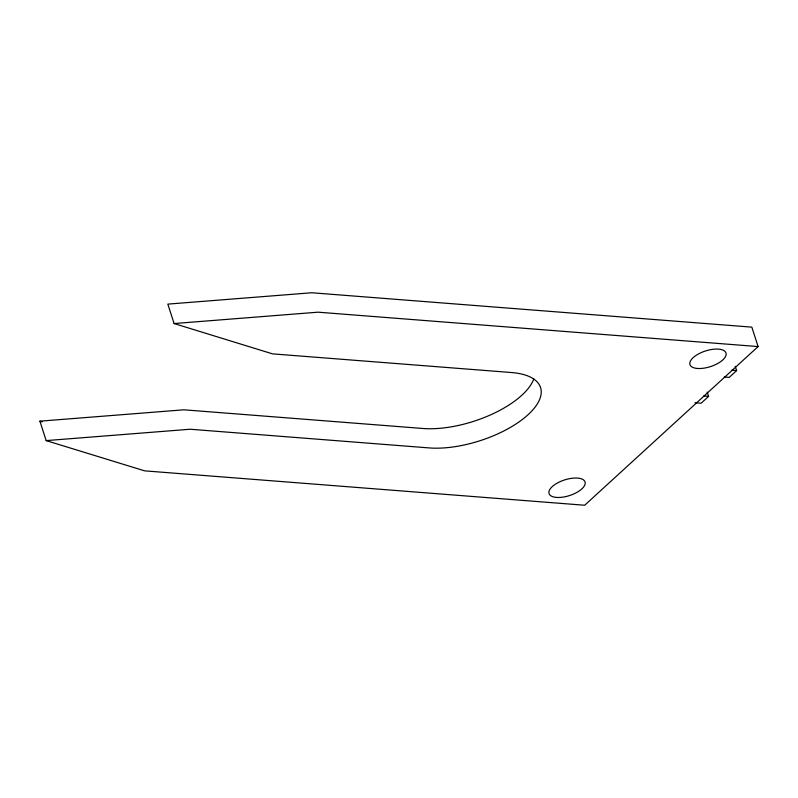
<?xml version="1.0" encoding="UTF-8"?>
<svg xmlns="http://www.w3.org/2000/svg" width="798" height="798" viewBox="0 0 798 798"><rect width="100%" height="100%" fill="white"/><g stroke="black" fill="none" stroke-linecap="round" stroke-linejoin="round"><path stroke-width="1.2" d="M46.174 440.606L190.143 429.234L429.164 447.917A73.765 31.99 -17.9 0 0 528.037 414.741A73.765 31.99 -17.9 0 0 511.538 372.536L272.527 353.863L174.104 323.549L167.829 304.118L311.799 292.756L751.826 327.14L758.1 346.571L584.685 505.244L144.657 470.86L46.174 440.606L39.9 421.174L183.869 409.803L422.89 428.486A73.765 31.99 -17.9 0 0 533.772 378.95M735.237 366.282L736.634 370.591L729.192 377.404L724.265 377.025M707.188 392.097L708.584 396.406L701.143 403.219L694.978 402.731M174.104 323.549L318.073 312.178L758.1 346.571M731.706 370.212L736.634 370.591M703.656 396.017L708.584 396.406M39.9 421.174L42.274 421.903M697.412 368.467A18.933 8.209 -17.9 0 0 726.08 354.96A18.933 8.209 -17.9 0 0 700.445 352.955A18.933 8.209 -17.9 0 0 697.412 368.467M556.475 497.423A18.933 8.209 -17.9 0 0 585.143 483.917A18.933 8.209 -17.9 0 0 559.508 481.922A18.933 8.209 -17.9 0 0 556.475 497.423"/></g></svg>
